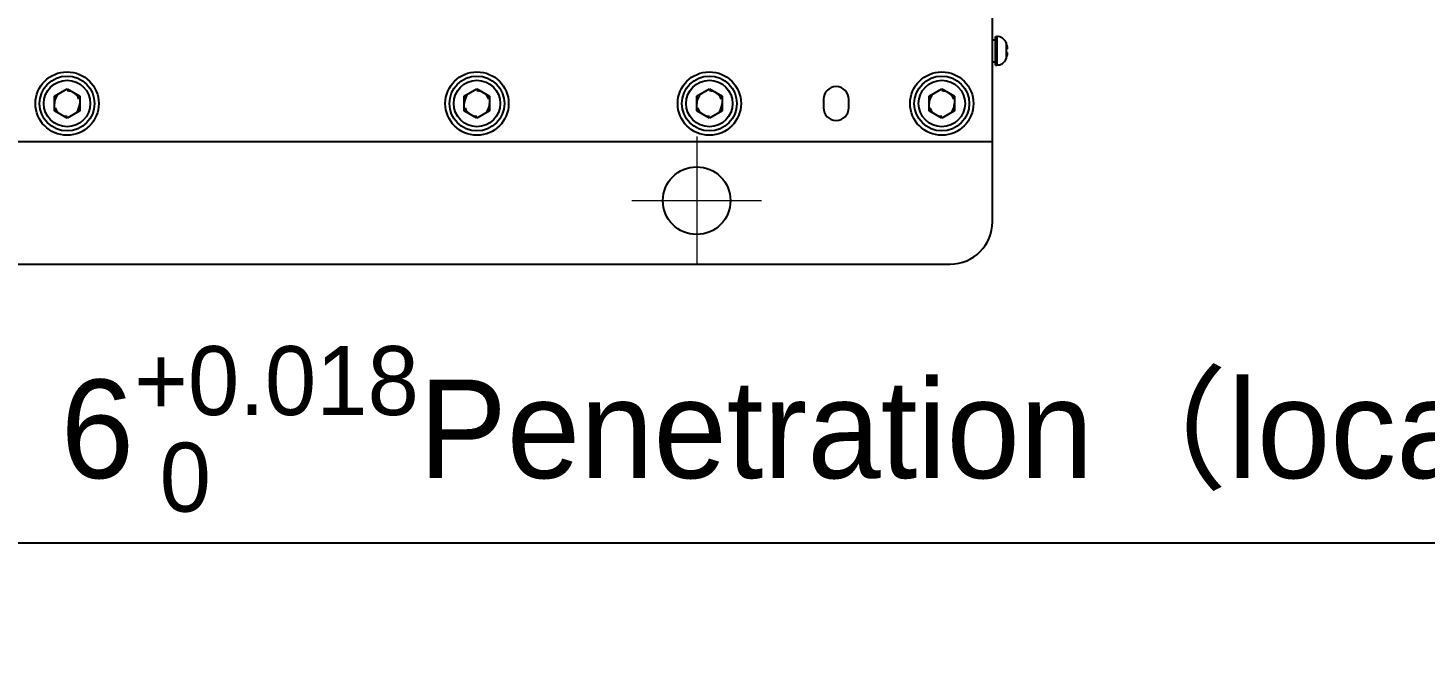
# Model space of a CAD drawing. Header units: millimetres. Extents: x 4061 to 8240, y 107 to 1541.
# Drawn here: x 6955.5 to 7054.7, y 1238 to 1282.8 of the extents above; entities that cross this region are included whole.
import ezdxf

# ---------------------------------------------------------------- set-up
doc = ezdxf.new("R2010")
doc.units = ezdxf.units.MM
doc.linetypes.add('CENTER2', pattern=[28.575, 19.05, -3.175, 3.175, -3.175])
doc.layers.add('中心线层', color=7, linetype='CENTER2', lineweight=0)
doc.layers.add('轮廓实线层', color=7, linetype='Continuous', lineweight=30)
doc.styles.add('思源黑', font='SourceHanSansCN-Normal.ttf')
doc.dimstyles.new('尺寸标注_3_10比例', dxfattribs={"dimtxt": 7, "dimasz": 6, "dimexe": 2, "dimexo": 1.5, "dimgap": 1, "dimtad": 1, "dimdec": 1, "dimlfac": 3.333333, "dimdsep": 46, "dimtxsty": '思源黑', "dimcen": 0.09, "dimadec": 0, "dimazin": 0, "dimtp": 0.01, "dimtm": 0.01, "dimtfac": 1, "dimtdec": 1, "dimtofl": 0, "dimtmove": 0, "dimatfit": 3, "dimfxl": 0, "dimtolj": 1, "dimarcsym": 0})

# ---------------------------------------------------------------- blocks, each defined once
blk = doc.blocks.new('*D1376')
at = {"layer": 'Defpoints', "color": 0}
for p in [(6942.055, 1278.63), (6943.855, 1278.63), (6943.855, 1246.225)]:
    blk.add_point(p, dxfattribs=at)
at = {"layer": '轮廓实线层', "color": 0, "lineweight": -2}
for p, q in [((6942.055, 1277.13), (6942.055, 1244.225)), ((6943.855, 1277.13), (6943.855, 1244.225)), ((6936.055, 1246.225), (6930.055, 1246.225)), ((6949.855, 1246.225), (7104.713, 1246.225))]:
    blk.add_line(p, q, dxfattribs=at)
at = {"layer": '轮廓实线层', "color": 0}
for points in [[(6936.055, 1245.225), (6936.055, 1247.225), (6942.055, 1246.225)], [(6949.855, 1247.225), (6949.855, 1245.225), (6943.855, 1246.225)]]:
    blk.add_solid(points, dxfattribs=at)
at = {"layer": '轮廓实线层', "color": 0, "insert": (7030.284, 1254.318), "char_height": 7, "attachment_point": 5, "style": '思源黑'}
blk.add_mtext('\\A1;\\A1;6{\\H0.7x;\\S+0.018^  0;}Penetration（locating hole）', dxfattribs=at)

msp = doc.modelspace()

# ---------------------------------------------------------------- linework, layer by layer
for p, q in [((7023.955, 1269.03), (7023.955, 1332.03)), ((7023.955, 1281.965), (7024.168, 1281.965)), ((7024.168, 1282.2), (7024.258, 1282.2)), ((7024.168, 1280.16), (7024.168, 1282.2)), ((7024.258, 1282.2), (7024.258, 1280.16)), ((7024.923, 1281.757), (7024.923, 1280.603)), ((7024.949, 1281.69), (7024.943, 1281.69)), ((7025.027, 1281.308), (7024.943, 1281.308)), ((7024.943, 1281.053), (7025.027, 1281.053)), ((7024.943, 1280.67), (7024.948, 1280.67)), ((7023.955, 1280.396), (7024.168, 1280.396)), ((7024.168, 1280.16), (7024.258, 1280.16)), ((6957.355, 1277.95), (6958.255, 1278.469)), ((6957.355, 1276.911), (6957.355, 1277.95)), ((6958.255, 1278.469), (6959.155, 1277.95)), ((6959.155, 1277.95), (6959.155, 1276.911)), ((6986.455, 1277.95), (6987.355, 1278.469)), ((6986.455, 1276.911), (6986.455, 1277.95)), ((6987.355, 1278.469), (6988.255, 1277.95)), ((6988.255, 1277.95), (6988.255, 1276.911)), ((7002.955, 1277.95), (7003.855, 1278.469)), ((7002.955, 1276.911), (7002.955, 1277.95)), ((7003.855, 1278.469), (7004.755, 1277.95)), ((7004.755, 1277.95), (7004.755, 1276.911)), ((7011.955, 1277.73), (7011.955, 1277.13)), ((7013.755, 1277.13), (7013.755, 1277.73)), ((7019.455, 1277.95), (7020.355, 1278.469)), ((7019.455, 1276.911), (7019.455, 1277.95)), ((7020.355, 1278.469), (7021.255, 1277.95)), ((7021.255, 1277.95), (7021.255, 1276.911)), ((6958.255, 1276.391), (6957.355, 1276.911)), ((6959.155, 1276.911), (6958.255, 1276.391)), ((6987.355, 1276.391), (6986.455, 1276.911)), ((6988.255, 1276.911), (6987.355, 1276.391)), ((7003.855, 1276.391), (7002.955, 1276.911)), ((7004.755, 1276.911), (7003.855, 1276.391)), ((7020.355, 1276.391), (7019.455, 1276.911)), ((7021.255, 1276.911), (7020.355, 1276.391)), ((6936.355, 1274.73), (7023.955, 1274.73)), ((6941.455, 1266.03), (7020.955, 1266.03))]:
    msp.add_line(p, q)
for centre, radius in [((6958.255, 1277.43), 2.25), ((6987.355, 1277.43), 2.25), ((7003.855, 1277.43), 2.25), ((7020.355, 1277.43), 2.25), ((6958.255, 1277.43), 1.95), ((6958.255, 1277.43), 1.65), ((6987.355, 1277.43), 1.95), ((6987.355, 1277.43), 1.65), ((7003.855, 1277.43), 1.95), ((7003.855, 1277.43), 1.65), ((7020.355, 1277.43), 1.95), ((7020.355, 1277.43), 1.65), ((7002.955, 1270.53), 2.4)]:
    msp.add_circle(centre, radius)
for centre, radius, start, end in [((7024.258, 1281.48), 0.72, 22.61979, 90), ((7023.538, 1281.18), 1.495, 4.89378, 22.61986), ((7024.258, 1280.88), 0.72, 270.00023, 337.38021), ((7023.538, 1281.18), 1.495, 337.38014, 355.10622), ((7023.538, 1281.18), 1.411, 354.81427, 5.18573), ((7012.855, 1277.73), 0.9, 0, 180), ((6958.255, 1277.43), 0.9, 139.99763, 180), ((6958.255, 1277.43), 0.9, 69.9997, 90), ((6958.255, 1277.43), 0.9, 19.99763, 60), ((6987.355, 1277.43), 0.9, 139.99763, 180), ((6987.355, 1277.43), 0.9, 69.9997, 90), ((6987.355, 1277.43), 0.9, 19.99763, 60), ((7003.855, 1277.43), 0.9, 139.99763, 180), ((7003.855, 1277.43), 0.9, 69.9997, 90), ((7003.855, 1277.43), 0.9, 19.99763, 60), ((7020.355, 1277.43), 0.9, 139.99763, 180), ((7020.355, 1277.43), 0.9, 69.9997, 90), ((7020.355, 1277.43), 0.9, 19.99763, 60), ((6958.255, 1277.43), 0.9, 199.99763, 240), ((6958.255, 1277.43), 0.9, 249.9997, 270), ((6958.255, 1277.43), 0.9, 319.99763, 0), ((6987.355, 1277.43), 0.9, 199.99763, 240), ((6987.355, 1277.43), 0.9, 249.9997, 270), ((6987.355, 1277.43), 0.9, 319.99763, 0), ((7003.855, 1277.43), 0.9, 199.99763, 240), ((7003.855, 1277.43), 0.9, 249.9997, 270), ((7003.855, 1277.43), 0.9, 319.99763, 0), ((7012.855, 1277.13), 0.9, 180, 0), ((7020.355, 1277.43), 0.9, 199.99763, 240), ((7020.355, 1277.43), 0.9, 249.9997, 270), ((7020.355, 1277.43), 0.9, 319.99763, 0), ((7020.955, 1269.03), 3, 270, 0)]:
    msp.add_arc(centre, radius, start, end)
at = {"layer": '中心线层'}
for p, q in [((7002.955, 1275.093), (7002.955, 1265.967)), ((6998.349, 1270.53), (7007.562, 1270.53))]:
    msp.add_line(p, q, dxfattribs=at)

# ---------------------------------------------------------------- dimensions: what is measured, and where the dimension line sits
at = {"layer": '轮廓实线层'}
dim = msp.add_linear_dim(base=(6943.855, 1246.225), p1=(6942.055, 1278.63), p2=(6943.855, 1278.63), text='\\A1;<>{\\H0.7x;\\S+0.018^  0;}Penetration（locating hole）', dimstyle='尺寸标注_3_10比例', override={"dimtxsty": '思源黑'}, dxfattribs=at)
dim.commit()
dim.dimension.update_dxf_attribs({"geometry": '*D1376', "text_midpoint": (7030.284, 1254.318)})

doc.saveas('drawing.dxf')
